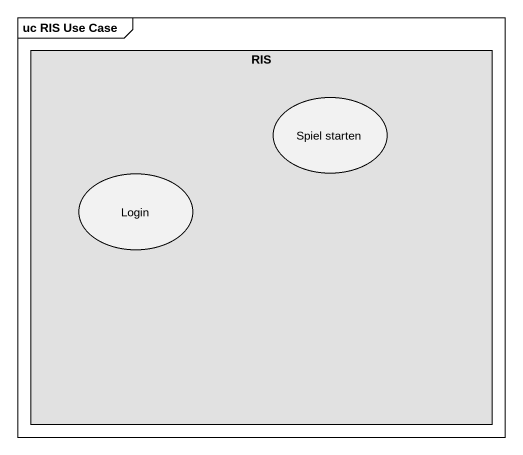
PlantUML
@startuml
mainframe uc RIS Use Case
rectangle RIS #E1E1E1 {
  usecase "Spiel starten" as Spiel_starten
  usecase Login
}
@enduml
